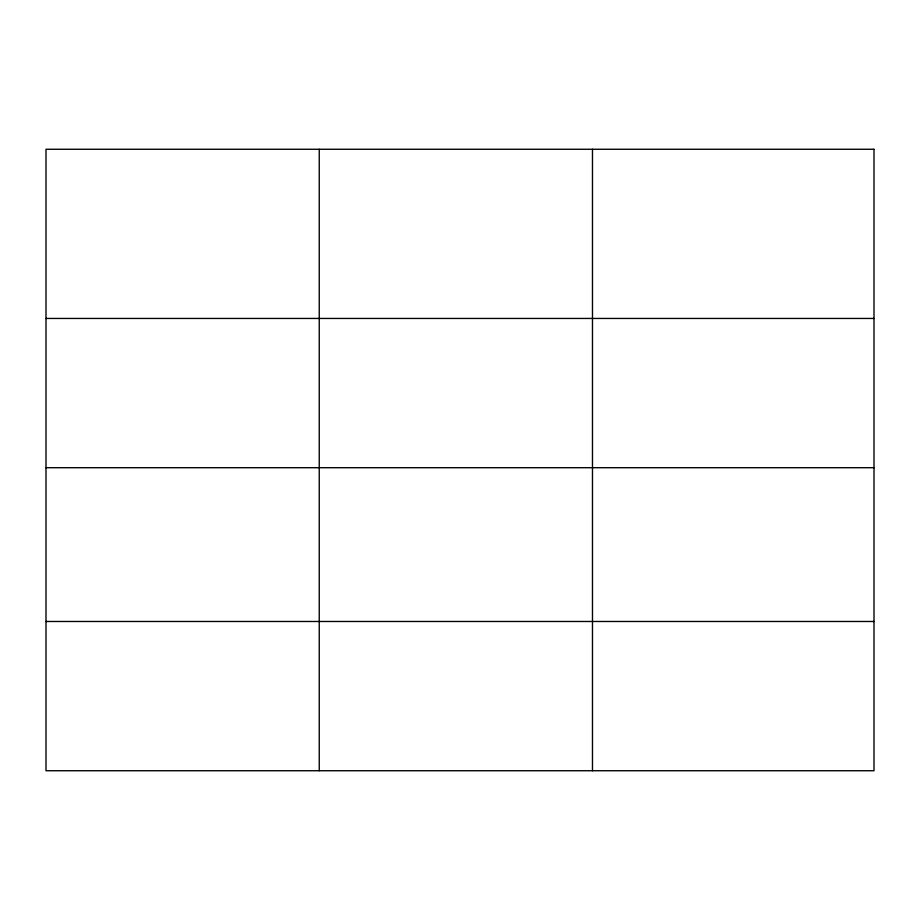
<?xml version="1.0" encoding="UTF-8"?>
<svg xmlns="http://www.w3.org/2000/svg" width="920" height="920" viewBox="0 0 920 920"><rect width="100%" height="100%" fill="white"/><g stroke="black" fill="none" stroke-linecap="round" stroke-linejoin="round"><path stroke-width="1.38" d="M46 318.447L874 318.447M46 467.705L874 467.705M46 621.483L874 621.483M592.48 149.27L592.48 770.73M319.24 149.27L319.24 770.73M874 149.27L46 149.27L46 770.73L874 770.73L874 149.27"/></g></svg>
